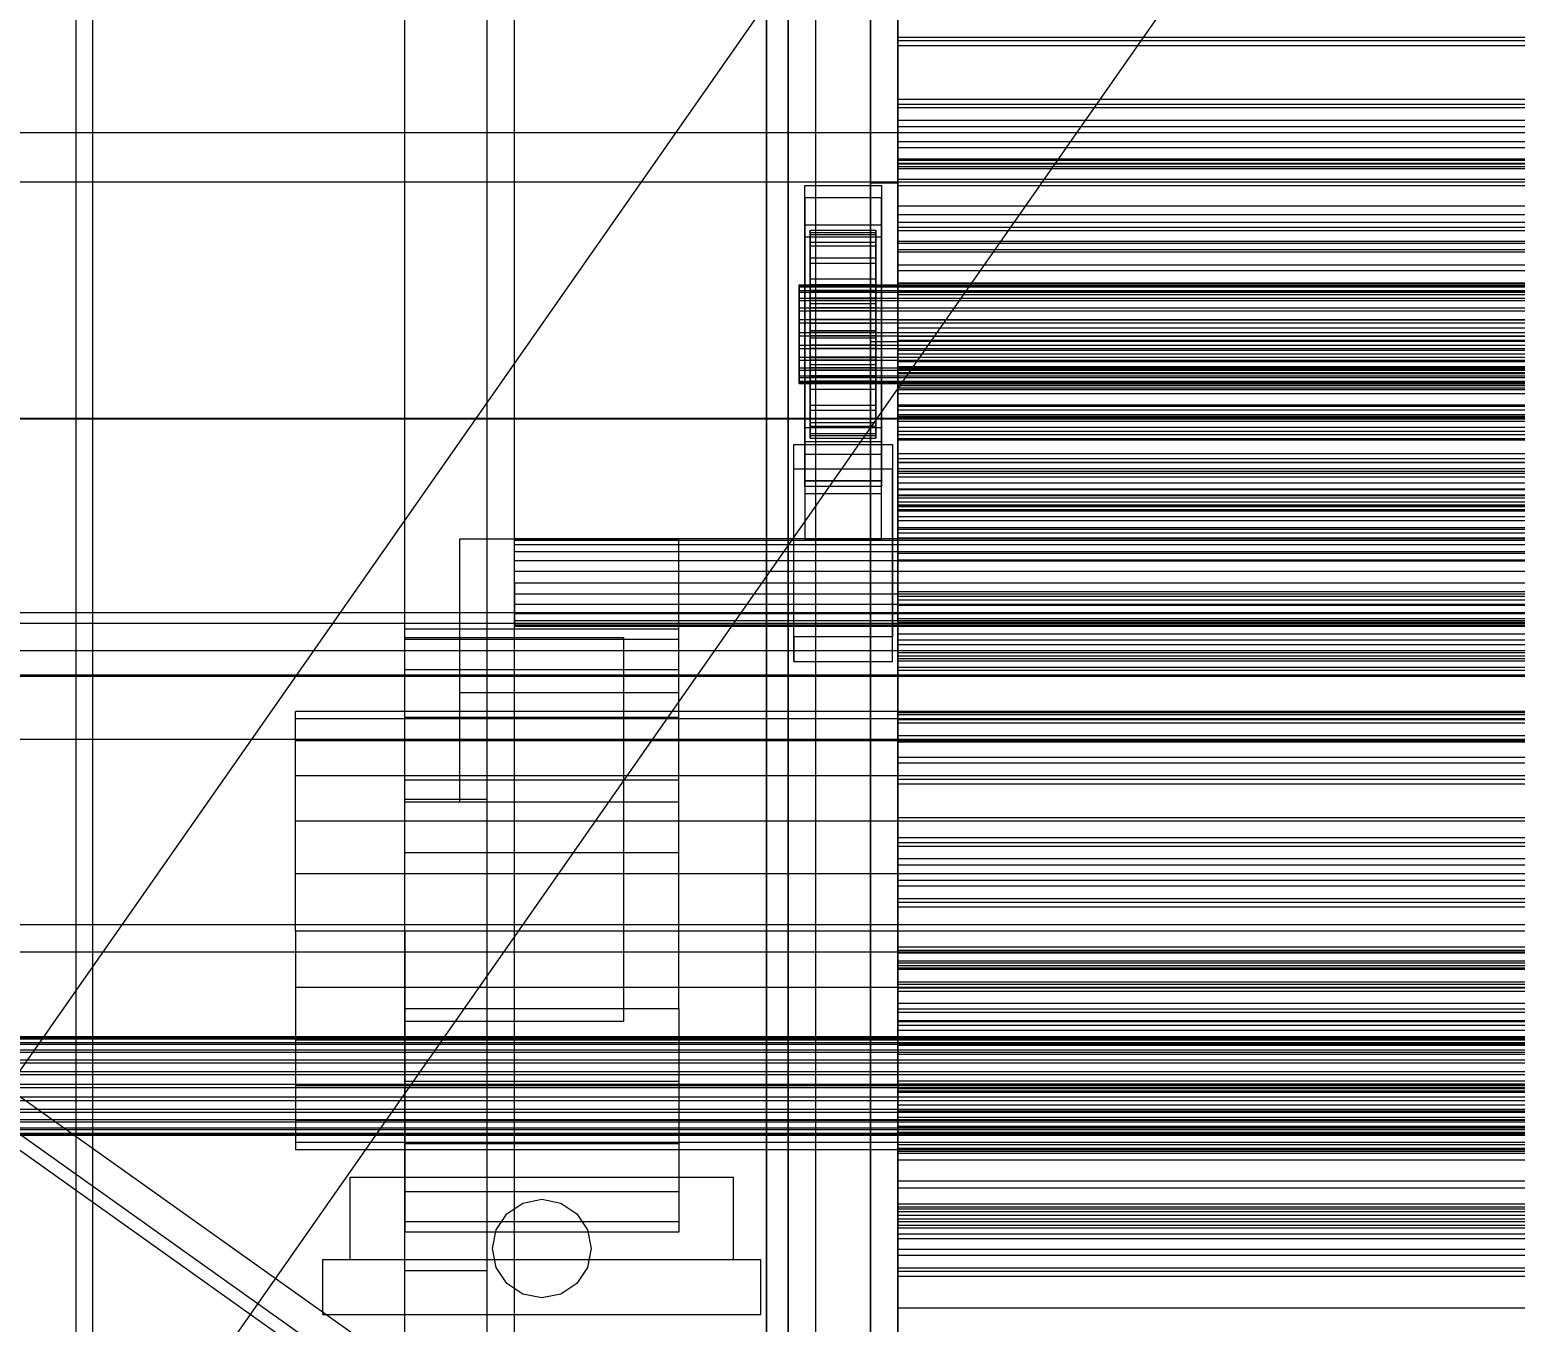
# Model space of a CAD drawing. Header units: millimetres. Extents: x -1970 to 59977, y -65068 to 6837.
# Drawn here: x -1408.5 to -1137.3, y -33864.9 to -33629.1 of the extents above; entities that cross this region are included whole.
import ezdxf

# ---------------------------------------------------------------- set-up
doc = ezdxf.new("R2010")
doc.units = ezdxf.units.MM
for name, color, linetype, lineweight in [('COTAS_O', 1, 'Continuous', 0), ('frontal_C03', 7, 'Continuous', 0), ('frontal_secador', 7, 'Continuous', 0), ('frontal_tolva', 7, 'Continuous', 0)]:
    doc.layers.add(name, color=color, linetype=linetype, lineweight=lineweight)
doc.dimstyles.new('R19_100', dxfattribs={"dimtxt": 250, "dimasz": 150, "dimexe": 150, "dimexo": 80, "dimgap": 100, "dimtad": 1, "dimtih": 1, "dimtoh": 1, "dimdsep": 46, "dimcen": 0.09, "dimadec": 0, "dimazin": 0, "dimtfac": 1, "dimtdec": 4, "dimtofl": 0, "dimtmove": 0, "dimatfit": 3, "dimfxl": 1, "dimtolj": 1, "dimtzin": 0, "dimarcsym": 0})

# ---------------------------------------------------------------- blocks, each defined once
blk = doc.blocks.new('*D38')
at = {"layer": 'COTAS_O', "color": 0, "lineweight": -2, "transparency": 16777216}
for p, q in [((-1645, -31700), (-875, -31700)), ((-1025, -34250), (-1025, -31850)), ((-1645, -34400), (-875, -34400))]:
    blk.add_line(p, q, dxfattribs=at)
at = {"layer": 'COTAS_O', "color": 0, "transparency": 16777216}
for points in [[(-1050, -31850), (-1000, -31850), (-1025, -31700)], [(-1050, -34250), (-1000, -34250), (-1025, -34400)]]:
    blk.add_solid(points, dxfattribs=at)
at = {"layer": 'Defpoints', "color": 0, "transparency": 16777216}
for p in [(-1725, -31700), (-1025, -31700), (-1725, -34400)]:
    blk.add_point(p, dxfattribs=at)
blk = doc.blocks.new('*D39')
at = {"layer": 'COTAS_O', "color": 0, "lineweight": -2, "transparency": 16777216}
for p, q in [((-1725, -34320), (-1725, -33550)), ((1725, -34320), (1725, -33550)), ((-1575, -33700), (1575, -33700))]:
    blk.add_line(p, q, dxfattribs=at)
at = {"layer": 'COTAS_O', "color": 0, "transparency": 16777216}
for points in [[(-1575, -33675), (-1575, -33725), (-1725, -33700)], [(1575, -33675), (1575, -33725), (1725, -33700)]]:
    blk.add_solid(points, dxfattribs=at)
at = {"layer": 'Defpoints', "color": 0, "transparency": 16777216}
for p in [(1725, -33700), (-1725, -34400), (1725, -34400)]:
    blk.add_point(p, dxfattribs=at)
blk = doc.blocks.new('*D44')
at = {"layer": 'COTAS_O', "color": 0, "lineweight": -2, "transparency": 16777216}
for p, q in [((-1400, -33700), (-630, -33700)), ((-780, -35850), (-780, -33850)), ((-1400, -36000), (-630, -36000))]:
    blk.add_line(p, q, dxfattribs=at)
at = {"layer": 'COTAS_O', "color": 0, "transparency": 16777216}
for points in [[(-805, -33850), (-755, -33850), (-780, -33700)], [(-805, -35850), (-755, -35850), (-780, -36000)]]:
    blk.add_solid(points, dxfattribs=at)
at = {"layer": 'Defpoints', "color": 0, "transparency": 16777216}
for p in [(-1480, -33700), (-780, -33700), (-1480, -36000)]:
    blk.add_point(p, dxfattribs=at)
blk = doc.blocks.new('*D46')
at = {"layer": 'COTAS_O', "color": 0, "lineweight": -2, "transparency": 16777216}
for p, q in [((-1320, -33000), (-550, -33000)), ((-700, -35850), (-700, -33150)), ((-1320, -36000), (-550, -36000))]:
    blk.add_line(p, q, dxfattribs=at)
at = {"layer": 'COTAS_O', "color": 0, "transparency": 16777216}
for points in [[(-725, -33150), (-675, -33150), (-700, -33000)], [(-725, -35850), (-675, -35850), (-700, -36000)]]:
    blk.add_solid(points, dxfattribs=at)
at = {"layer": 'Defpoints', "color": 0, "transparency": 16777216}
for p in [(-1400, -33000), (-700, -33000), (-1400, -36000)]:
    blk.add_point(p, dxfattribs=at)

msp = doc.modelspace()

# ---------------------------------------------------------------- linework, layer by layer
at = {"layer": 'frontal_C03'}
for p, q in [((-1274, -34875.113), (-1274, -32314.944)), ((-1270, -32314.944), (-1270, -34875.113)), ((-1270, -34879.011), (-1270, -32318.841)), ((-1274, -32441.623), (-1274, -35001.792)), ((-1270, -35001.792), (-1270, -32441.623)), ((-1250, -33627.115), (-1250, -33630.48)), ((-1250, -33631.134), (-1250, -33628.173)), ((-1250, -33630.48), (-1250, -33632.015)), ((1250, -33630.48), (-1250, -33630.48)), ((-1250, -33632.015), (-1250, -33631.134)), ((1250, -33631.134), (-1250, -33631.134)), ((1250, -33632.015), (-1250, -33632.015)), ((-1250, -33643.356), (-1250, -33641.821)), ((-1250, -33641.821), (-1250, -33642.703)), ((1250, -33641.821), (-1250, -33641.821)), ((-1250, -33642.703), (-1250, -33645.664)), ((1250, -33642.703), (-1250, -33642.703)), ((-1250, -33646.721), (-1250, -33643.356)), ((1250, -33643.356), (-1250, -33643.356)), ((1500, -33647.876), (-1500, -33647.876)), ((-1250, -33645.664), (-1250, -33649.573)), ((1250, -33645.664), (-1250, -33645.664)), ((-1250, -33650.63), (-1250, -33646.721)), ((-1250, -33646.721), (1250, -33646.721)), ((-1250, -33649.573), (-1250, -33652.938)), ((1250, -33649.573), (-1250, -33649.573)), ((-1250, -33653.591), (-1250, -33650.63)), ((1250, -33650.63), (-1250, -33650.63)), ((-1250, -33653.444), (-1250, -33652.647)), ((-1250, -33652.647), (-1250, -33654.029)), ((-1250, -33652.647), (1250, -33652.647)), ((-1250, -33652.938), (-1250, -33654.473)), ((1250, -33652.938), (-1250, -33652.938)), ((-1250, -33656.367), (-1250, -33653.444)), ((-1250, -33653.444), (1250, -33653.444)), ((-1250, -33654.473), (-1250, -33653.591)), ((1250, -33653.591), (-1250, -33653.591)), ((-1250, -33654.029), (-1250, -33657.496)), ((-1250, -33654.029), (1250, -33654.029)), ((1250, -33654.473), (-1250, -33654.473)), ((-1500, -33656.859), (1500, -33656.859)), ((-1267, -33659.744), (-1267, -33657.498)), ((-1267, -33657.498), (-1253, -33657.498)), ((-1267, -33704.272), (-1267, -33657.498)), ((-1253, -33657.498), (-1253, -33659.744)), ((-1253, -33657.498), (-1253, -33704.272)), ((-1250, -33661.215), (-1250, -33656.367)), ((-1250, -33656.367), (1250, -33656.367)), ((-1250, -33657.496), (-1250, -33662.812)), ((-1250, -33657.496), (1250, -33657.496)), ((-1253, -33659.744), (-1267, -33659.744)), ((-1267, -33659.744), (-1267, -33706.518)), ((-1253, -33706.518), (-1253, -33659.744)), ((-1250, -33667.659), (-1250, -33661.215)), ((-1250, -33661.215), (1250, -33661.215)), ((-1250, -33662.812), (-1250, -33669.615)), ((-1250, -33662.812), (1250, -33662.812)), ((-1250, -33665.814), (-1250, -33664.279)), ((-1250, -33664.279), (-1250, -33665.16)), ((1250, -33664.279), (-1250, -33664.279)), ((-1267, -33666.93), (-1267, -33664.685)), ((-1267, -33664.685), (-1253, -33664.685)), ((-1267, -33711.459), (-1267, -33664.685)), ((-1253, -33666.93), (-1267, -33666.93)), ((-1267, -33666.93), (-1267, -33713.704)), ((-1266, -33675.632), (-1266, -33665.639)), ((-1266, -33665.639), (-1266, -33666.459)), ((-1266, -33665.639), (-1254, -33665.639)), ((-1266, -33666.112), (-1266, -33665.639)), ((-1266, -33675.857), (-1266, -33666.112)), ((-1266, -33666.112), (-1254, -33666.112)), ((-1266, -33667.847), (-1266, -33666.112)), ((-1266, -33676.021), (-1266, -33666.459)), ((-1266, -33666.459), (-1266, -33668.518)), ((-1266, -33666.459), (-1254, -33666.459)), ((-1254, -33666.459), (-1254, -33665.639)), ((-1254, -33665.639), (-1254, -33675.632)), ((-1254, -33665.639), (-1254, -33666.112)), ((-1254, -33666.112), (-1254, -33675.857)), ((-1254, -33666.112), (-1254, -33667.847)), ((-1254, -33668.518), (-1254, -33666.459)), ((-1254, -33666.459), (-1254, -33676.021)), ((-1253, -33664.685), (-1253, -33666.93)), ((-1253, -33664.685), (-1253, -33711.459)), ((-1253, -33713.704), (-1253, -33666.93)), ((-1250, -33665.16), (-1250, -33668.121)), ((1250, -33665.16), (-1250, -33665.16)), ((-1250, -33669.178), (-1250, -33665.814)), ((1250, -33665.814), (-1250, -33665.814)), ((-1266, -33676.679), (-1266, -33667.847)), ((-1266, -33667.847), (-1254, -33667.847)), ((-1266, -33670.726), (-1266, -33667.847)), ((-1266, -33676.996), (-1266, -33668.518)), ((-1266, -33668.518), (-1266, -33671.674)), ((-1266, -33668.518), (-1254, -33668.518)), ((-1254, -33667.847), (-1254, -33676.679)), ((-1254, -33667.847), (-1254, -33670.726)), ((-1254, -33671.674), (-1254, -33668.518)), ((-1254, -33668.518), (-1254, -33676.996)), ((-1250, -33675.259), (-1250, -33667.659)), ((-1250, -33667.659), (1250, -33667.659)), ((-1250, -33668.121), (-1250, -33672.031)), ((1250, -33668.121), (-1250, -33668.121)), ((-1250, -33673.088), (-1250, -33669.178)), ((-1250, -33669.178), (1250, -33669.178)), ((-1250, -33669.615), (-1250, -33677.44)), ((-1250, -33669.615), (1250, -33669.615)), ((-1266, -33678.042), (-1266, -33670.726)), ((-1266, -33670.726), (-1254, -33670.726)), ((-1266, -33674.552), (-1266, -33670.726)), ((-1266, -33678.491), (-1266, -33671.674)), ((-1266, -33671.674), (-1266, -33675.713)), ((-1266, -33671.674), (-1254, -33671.674)), ((-1254, -33670.726), (-1254, -33678.042)), ((-1254, -33670.726), (-1254, -33674.552)), ((-1254, -33675.713), (-1254, -33671.674)), ((-1254, -33671.674), (-1254, -33678.491)), ((-1250, -33672.031), (-1250, -33675.395)), ((1250, -33672.031), (-1250, -33672.031)), ((-1266, -33679.855), (-1266, -33674.552)), ((-1266, -33674.552), (-1254, -33674.552)), ((-1266, -33679.065), (-1266, -33674.552)), ((-1254, -33674.552), (-1254, -33679.855)), ((-1254, -33674.552), (-1254, -33679.065)), ((-1250, -33676.049), (-1250, -33673.088)), ((1250, -33673.088), (-1250, -33673.088)), ((-1268, -33675.857), (-1268, -33675.632)), ((-1268, -33675.632), (-1268, -33676.021)), ((-1268, -33675.632), (1268, -33675.632)), ((-1268, -33676.679), (-1268, -33675.857)), ((-1268, -33675.857), (1268, -33675.857)), ((-1268, -33676.021), (-1268, -33676.996)), ((-1268, -33676.021), (1268, -33676.021)), ((-1268, -33678.042), (-1268, -33676.679)), ((-1268, -33676.679), (1268, -33676.679)), ((-1268, -33676.996), (-1268, -33678.491)), ((-1268, -33676.996), (1268, -33676.996)), ((-1266, -33676.021), (-1266, -33675.632)), ((-1254, -33675.632), (-1266, -33675.632)), ((-1266, -33675.632), (-1266, -33675.857)), ((-1266, -33680.405), (-1266, -33675.713)), ((-1266, -33675.713), (-1266, -33680.36)), ((-1266, -33675.713), (-1254, -33675.713)), ((-1254, -33675.857), (-1266, -33675.857)), ((-1266, -33675.857), (-1266, -33676.679)), ((-1266, -33676.996), (-1266, -33676.021)), ((-1254, -33676.021), (-1266, -33676.021)), ((-1254, -33676.679), (-1266, -33676.679)), ((-1266, -33676.679), (-1266, -33678.042)), ((-1266, -33678.491), (-1266, -33676.996)), ((-1254, -33676.996), (-1266, -33676.996)), ((-1254, -33675.632), (-1254, -33676.021)), ((-1254, -33675.857), (-1254, -33675.632)), ((-1254, -33680.36), (-1254, -33675.713)), ((-1254, -33675.713), (-1254, -33680.405)), ((-1254, -33676.679), (-1254, -33675.857)), ((-1254, -33676.021), (-1254, -33676.996)), ((-1254, -33678.042), (-1254, -33676.679)), ((-1254, -33676.996), (-1254, -33678.491)), ((-1250, -33683.498), (-1250, -33675.259)), ((-1250, -33675.259), (1250, -33675.259)), ((-1250, -33675.395), (-1250, -33676.93)), ((1250, -33675.395), (-1250, -33675.395)), ((-1250, -33676.93), (-1250, -33676.049)), ((1250, -33676.049), (-1250, -33676.049)), ((1250, -33676.93), (-1250, -33676.93)), ((-1250, -33677.44), (-1250, -33685.756)), ((1250, -33677.44), (-1250, -33677.44)), ((-1268, -33679.855), (-1268, -33678.042)), ((-1268, -33678.042), (1268, -33678.042)), ((-1268, -33678.491), (-1268, -33680.405)), ((-1268, -33678.491), (1268, -33678.491)), ((-1268, -33681.992), (-1268, -33679.855)), ((-1268, -33679.855), (1268, -33679.855)), ((-1268, -33680.405), (-1268, -33682.606)), ((-1268, -33680.405), (1268, -33680.405)), ((-1254, -33678.042), (-1266, -33678.042)), ((-1266, -33678.042), (-1266, -33679.855)), ((-1266, -33680.405), (-1266, -33678.491)), ((-1254, -33678.491), (-1266, -33678.491)), ((-1266, -33681.992), (-1266, -33679.065)), ((-1266, -33679.065), (-1254, -33679.065)), ((-1266, -33683.956), (-1266, -33679.065)), ((-1254, -33679.855), (-1266, -33679.855)), ((-1266, -33679.855), (-1266, -33681.992)), ((-1266, -33680.36), (-1266, -33682.606)), ((-1254, -33680.36), (-1266, -33680.36)), ((-1266, -33680.36), (-1266, -33685.297)), ((-1266, -33682.606), (-1266, -33680.405)), ((-1254, -33680.405), (-1266, -33680.405)), ((-1254, -33679.855), (-1254, -33678.042)), ((-1254, -33678.491), (-1254, -33680.405)), ((-1254, -33679.065), (-1254, -33681.992)), ((-1254, -33679.065), (-1254, -33683.956)), ((-1254, -33681.992), (-1254, -33679.855)), ((-1254, -33682.606), (-1254, -33680.36)), ((-1254, -33685.297), (-1254, -33680.36)), ((-1254, -33680.405), (-1254, -33682.606)), ((-1268, -33684.309), (-1268, -33681.992)), ((-1268, -33681.992), (1268, -33681.992)), ((-1268, -33682.606), (-1268, -33684.944)), ((1268, -33682.606), (-1268, -33682.606)), ((-1254, -33681.992), (-1266, -33681.992)), ((-1266, -33681.992), (-1266, -33684.309)), ((-1266, -33682.606), (-1254, -33682.606)), ((-1266, -33684.944), (-1266, -33682.606)), ((-1254, -33684.309), (-1254, -33681.992)), ((-1254, -33682.606), (-1254, -33684.944)), ((-1268, -33686.648), (-1268, -33684.309)), ((-1268, -33684.309), (1268, -33684.309)), ((-1268, -33684.944), (-1268, -33687.261)), ((-1268, -33684.944), (1268, -33684.944)), ((-1266, -33684.309), (-1266, -33683.956)), ((-1266, -33683.956), (-1254, -33683.956)), ((-1266, -33688.894), (-1266, -33683.956)), ((-1254, -33684.309), (-1266, -33684.309)), ((-1266, -33684.309), (-1266, -33686.648)), ((-1266, -33687.261), (-1266, -33684.944)), ((-1266, -33684.944), (-1266, -33685.297)), ((-1254, -33684.944), (-1266, -33684.944)), ((-1266, -33685.297), (-1266, -33690.189)), ((-1266, -33685.297), (-1254, -33685.297)), ((-1254, -33683.956), (-1254, -33684.309)), ((-1254, -33683.956), (-1254, -33688.894)), ((-1254, -33686.648), (-1254, -33684.309)), ((-1254, -33685.297), (-1254, -33684.944)), ((-1254, -33684.944), (-1254, -33687.261)), ((-1254, -33690.189), (-1254, -33685.297)), ((-1250, -33691.813), (-1250, -33683.498)), ((-1250, -33683.498), (1250, -33683.498)), ((-1250, -33685.756), (-1250, -33693.994)), ((-1250, -33685.756), (1250, -33685.756)), ((-1268, -33688.849), (-1268, -33686.648)), ((-1268, -33686.648), (1268, -33686.648)), ((-1268, -33687.261), (-1268, -33689.399)), ((-1268, -33687.261), (1268, -33687.261)), ((-1266, -33686.648), (-1266, -33688.894)), ((-1254, -33686.648), (-1266, -33686.648)), ((-1266, -33686.648), (-1266, -33688.849)), ((-1266, -33689.399), (-1266, -33687.261)), ((-1266, -33687.261), (-1266, -33690.189)), ((-1254, -33687.261), (-1266, -33687.261)), ((-1254, -33688.894), (-1254, -33686.648)), ((-1254, -33688.849), (-1254, -33686.648)), ((-1254, -33690.189), (-1254, -33687.261)), ((-1254, -33687.261), (-1254, -33689.399)), ((-1250, -33688.271), (-1250, -33686.737)), ((-1250, -33686.737), (-1250, -33687.618)), ((1250, -33686.737), (-1250, -33686.737)), ((-1250, -33687.618), (-1250, -33690.579)), ((1250, -33687.618), (-1250, -33687.618)), ((-1250, -33691.636), (-1250, -33688.271)), ((1250, -33688.271), (-1250, -33688.271)), ((-1268, -33690.762), (-1268, -33688.849)), ((-1268, -33688.849), (1268, -33688.849)), ((-1268, -33689.399), (-1268, -33691.211)), ((-1268, -33689.399), (1268, -33689.399)), ((-1268, -33692.257), (-1268, -33690.762)), ((-1268, -33690.762), (1268, -33690.762)), ((-1268, -33691.211), (-1268, -33692.575)), ((-1268, -33691.211), (1268, -33691.211)), ((-1266, -33688.849), (-1266, -33693.54)), ((-1254, -33688.849), (-1266, -33688.849)), ((-1266, -33688.849), (-1266, -33690.762)), ((-1266, -33688.894), (-1254, -33688.894)), ((-1266, -33693.54), (-1266, -33688.894)), ((-1266, -33691.211), (-1266, -33689.399)), ((-1266, -33689.399), (-1266, -33694.701)), ((-1254, -33689.399), (-1266, -33689.399)), ((-1266, -33690.189), (-1266, -33694.701)), ((-1266, -33690.189), (-1254, -33690.189)), ((-1266, -33690.762), (-1266, -33697.579)), ((-1254, -33690.762), (-1266, -33690.762)), ((-1266, -33690.762), (-1266, -33692.257)), ((-1266, -33692.575), (-1266, -33691.211)), ((-1266, -33691.211), (-1266, -33698.527)), ((-1254, -33691.211), (-1266, -33691.211)), ((-1254, -33693.54), (-1254, -33688.849)), ((-1254, -33690.762), (-1254, -33688.849)), ((-1254, -33688.894), (-1254, -33693.54)), ((-1254, -33694.701), (-1254, -33689.399)), ((-1254, -33689.399), (-1254, -33691.211)), ((-1254, -33694.701), (-1254, -33690.189)), ((-1254, -33697.579), (-1254, -33690.762)), ((-1254, -33692.257), (-1254, -33690.762)), ((-1254, -33698.527), (-1254, -33691.211)), ((-1254, -33691.211), (-1254, -33692.575)), ((-1250, -33690.579), (-1250, -33694.488)), ((1250, -33690.579), (-1250, -33690.579)), ((-1268, -33693.233), (-1268, -33692.257)), ((-1268, -33692.257), (1268, -33692.257)), ((-1268, -33692.575), (-1268, -33693.397)), ((-1268, -33692.575), (1268, -33692.575)), ((-1268, -33693.621), (-1268, -33693.233)), ((-1268, -33693.233), (1268, -33693.233)), ((-1268, -33693.397), (-1268, -33693.621)), ((-1268, -33693.397), (1268, -33693.397)), ((-1268, -33693.621), (1268, -33693.621)), ((-1266, -33692.257), (-1266, -33700.736)), ((-1254, -33692.257), (-1266, -33692.257)), ((-1266, -33692.257), (-1266, -33693.233)), ((-1266, -33693.397), (-1266, -33692.575)), ((-1266, -33692.575), (-1266, -33701.406)), ((-1254, -33692.575), (-1266, -33692.575)), ((-1266, -33693.233), (-1266, -33702.794)), ((-1254, -33693.233), (-1266, -33693.233)), ((-1266, -33693.233), (-1266, -33693.621)), ((-1266, -33693.621), (-1266, -33693.397)), ((-1266, -33693.397), (-1266, -33703.141)), ((-1254, -33693.397), (-1266, -33693.397)), ((-1266, -33693.54), (-1254, -33693.54)), ((-1266, -33697.579), (-1266, -33693.54)), ((-1266, -33693.621), (-1266, -33703.615)), ((-1254, -33693.621), (-1266, -33693.621)), ((-1254, -33700.736), (-1254, -33692.257)), ((-1254, -33693.233), (-1254, -33692.257)), ((-1254, -33701.406), (-1254, -33692.575)), ((-1254, -33692.575), (-1254, -33693.397)), ((-1254, -33702.794), (-1254, -33693.233)), ((-1254, -33693.621), (-1254, -33693.233)), ((-1254, -33703.141), (-1254, -33693.397)), ((-1254, -33693.397), (-1254, -33693.621)), ((-1254, -33693.54), (-1254, -33697.579)), ((-1254, -33703.615), (-1254, -33693.621)), ((-1250, -33695.546), (-1250, -33691.636)), ((-1250, -33691.636), (1250, -33691.636)), ((-1250, -33699.639), (-1250, -33691.813)), ((-1250, -33691.813), (1250, -33691.813)), ((-1250, -33693.994), (-1250, -33701.595)), ((-1250, -33693.994), (1250, -33693.994)), ((-1266, -33694.701), (-1266, -33698.527)), ((-1266, -33694.701), (-1254, -33694.701)), ((-1254, -33698.527), (-1254, -33694.701)), ((-1250, -33694.488), (-1250, -33697.853)), ((1250, -33694.488), (-1250, -33694.488)), ((-1250, -33698.506), (-1250, -33695.546)), ((1250, -33695.546), (-1250, -33695.546)), ((-1266, -33697.579), (-1254, -33697.579)), ((-1266, -33700.736), (-1266, -33697.579)), ((-1266, -33698.527), (-1266, -33701.406)), ((-1266, -33698.527), (-1254, -33698.527)), ((-1254, -33697.579), (-1254, -33700.736)), ((-1254, -33701.406), (-1254, -33698.527)), ((-1250, -33697.853), (-1250, -33699.388)), ((1250, -33697.853), (-1250, -33697.853)), ((-1250, -33699.388), (-1250, -33698.506)), ((1250, -33698.506), (-1250, -33698.506)), ((1250, -33699.388), (-1250, -33699.388)), ((-1267, -33712.429), (-1267, -33701.649)), ((-1267, -33701.649), (-1253, -33701.649)), ((-1267, -33711.394), (-1267, -33701.649)), ((-1266, -33700.736), (-1254, -33700.736)), ((-1266, -33702.794), (-1266, -33700.736)), ((-1266, -33701.406), (-1266, -33703.141)), ((-1266, -33701.406), (-1254, -33701.406)), ((-1254, -33700.736), (-1254, -33702.794)), ((-1254, -33703.141), (-1254, -33701.406)), ((-1253, -33701.649), (-1253, -33712.429)), ((-1253, -33701.649), (-1253, -33711.394)), ((-1250, -33706.442), (-1250, -33699.639)), ((-1250, -33699.639), (1250, -33699.639)), ((-1250, -33701.595), (-1250, -33708.038)), ((-1250, -33701.595), (1250, -33701.595)), ((-1269, -33709.285), (-1269, -33704.794)), ((-1269, -33704.794), (-1251, -33704.794)), ((-1269, -33739.874), (-1269, -33704.794)), ((-1253, -33704.272), (-1267, -33704.272)), ((-1267, -33704.272), (-1267, -33706.518)), ((-1266, -33702.794), (-1254, -33702.794)), ((-1266, -33703.615), (-1266, -33702.794)), ((-1266, -33703.141), (-1266, -33703.615)), ((-1266, -33703.141), (-1254, -33703.141)), ((-1266, -33703.615), (-1254, -33703.615)), ((-1254, -33702.794), (-1254, -33703.615)), ((-1254, -33703.615), (-1254, -33703.141)), ((-1253, -33706.518), (-1253, -33704.272)), ((-1251, -33704.794), (-1251, -33709.285)), ((-1251, -33704.794), (-1251, -33739.874)), ((-1267, -33706.518), (-1253, -33706.518)), ((-1250, -33711.758), (-1250, -33706.442)), ((-1250, -33706.442), (1250, -33706.442)), ((-1251, -33709.285), (-1269, -33709.285)), ((-1269, -33744.365), (-1269, -33709.285)), ((-1251, -33744.365), (-1251, -33709.285)), ((-1250, -33708.038), (-1250, -33712.887)), ((-1250, -33708.038), (1250, -33708.038)), ((-1250, -33710.729), (-1250, -33709.194)), ((-1250, -33709.194), (-1250, -33710.076)), ((1250, -33709.194), (-1250, -33709.194)), ((-1250, -33710.076), (-1250, -33713.036)), ((1250, -33710.076), (-1250, -33710.076)), ((-1253, -33711.394), (-1267, -33711.394)), ((-1267, -33711.394), (-1267, -33722.174)), ((-1253, -33711.459), (-1267, -33711.459)), ((-1267, -33711.459), (-1267, -33713.704)), ((-1253, -33712.429), (-1267, -33712.429)), ((-1267, -33712.429), (-1267, -33722.174)), ((-1253, -33722.174), (-1253, -33711.394)), ((-1253, -33713.704), (-1253, -33711.459)), ((-1253, -33722.174), (-1253, -33712.429)), ((-1250, -33714.094), (-1250, -33710.729)), ((1250, -33710.729), (-1250, -33710.729)), ((-1250, -33715.225), (-1250, -33711.758)), ((-1250, -33711.758), (1250, -33711.758)), ((-1250, -33712.887), (-1250, -33715.809)), ((-1250, -33712.887), (1250, -33712.887)), ((-1250, -33713.036), (-1250, -33716.946)), ((1250, -33713.036), (-1250, -33713.036)), ((-1267, -33713.704), (-1253, -33713.704)), ((-1250, -33718.003), (-1250, -33714.094)), ((-1250, -33714.094), (1250, -33714.094)), ((-1250, -33716.607), (-1250, -33715.225)), ((-1250, -33715.225), (1250, -33715.225)), ((-1250, -33715.809), (-1250, -33716.607)), ((-1250, -33715.809), (1250, -33715.809)), ((-1250, -33716.607), (1250, -33716.607)), ((-1250, -33716.946), (-1250, -33720.311)), ((1250, -33716.946), (-1250, -33716.946)), ((-1250, -33720.964), (-1250, -33718.003)), ((1250, -33718.003), (-1250, -33718.003)), ((-1250, -33720.311), (-1250, -33721.845)), ((1250, -33720.311), (-1250, -33720.311)), ((-1250, -33721.845), (-1250, -33720.964)), ((1250, -33720.964), (-1250, -33720.964)), ((-1267, -33722.174), (-1253, -33722.174)), ((1250, -33721.845), (-1250, -33721.845)), ((-1250, -33733.187), (-1250, -33731.652)), ((-1250, -33731.652), (-1250, -33732.533)), ((1250, -33731.652), (-1250, -33731.652)), ((-1250, -33732.533), (-1250, -33735.494)), ((1250, -33732.533), (-1250, -33732.533)), ((-1250, -33736.551), (-1250, -33733.187)), ((1250, -33733.187), (-1250, -33733.187)), ((1530, -33737.417), (-1530, -33737.417)), ((-1500, -33735.441), (1500, -33735.441)), ((-1250, -33735.494), (-1250, -33739.403)), ((1250, -33735.494), (-1250, -33735.494)), ((-1250, -33740.461), (-1250, -33736.551)), ((-1250, -33736.551), (1250, -33736.551)), ((-1251, -33739.874), (-1269, -33739.874)), ((-1269, -33739.874), (-1269, -33744.365)), ((-1251, -33744.365), (-1251, -33739.874)), ((-1250, -33739.403), (-1250, -33742.768)), ((1250, -33739.403), (-1250, -33739.403)), ((1530, -33742.417), (-1530, -33742.417)), ((-1250, -33743.422), (-1250, -33740.461)), ((1250, -33740.461), (-1250, -33740.461)), ((-1250, -33742.768), (-1250, -33744.303)), ((1250, -33742.768), (-1250, -33742.768)), ((-1269, -33744.365), (-1251, -33744.365)), ((-1250, -33744.303), (-1250, -33743.422)), ((1250, -33743.422), (-1250, -33743.422)), ((1250, -33744.303), (-1250, -33744.303)), ((1500, -33746.85), (-1500, -33746.85)), ((1500, -33747.135), (-1500, -33747.135)), ((-1250, -33755.644), (-1250, -33754.109)), ((-1250, -33754.109), (-1250, -33754.991)), ((1250, -33754.109), (-1250, -33754.109)), ((-1250, -33754.991), (-1250, -33757.952)), ((1250, -33754.991), (-1250, -33754.991)), ((-1250, -33759.009), (-1250, -33755.644)), ((1250, -33755.644), (-1250, -33755.644)), ((-1500, -33758.543), (1500, -33758.543)), ((-1250, -33757.952), (-1250, -33761.861)), ((1250, -33757.952), (-1250, -33757.952)), ((-1250, -33762.918), (-1250, -33759.009)), ((-1250, -33759.009), (1250, -33759.009)), ((-1250, -33761.861), (-1250, -33765.226)), ((1250, -33761.861), (-1250, -33761.861)), ((-1250, -33765.879), (-1250, -33762.918)), ((1250, -33762.918), (-1250, -33762.918)), ((-1250, -33765.226), (-1250, -33766.761)), ((1250, -33765.226), (-1250, -33765.226)), ((-1250, -33766.761), (-1250, -33765.879)), ((1250, -33765.879), (-1250, -33765.879)), ((1250, -33766.761), (-1250, -33766.761)), ((-1250, -33778.102), (-1250, -33776.567)), ((-1250, -33776.567), (-1250, -33777.448)), ((1250, -33776.567), (-1250, -33776.567)), ((-1250, -33777.448), (-1250, -33780.409)), ((1250, -33777.448), (-1250, -33777.448)), ((-1250, -33781.467), (-1250, -33778.102)), ((1250, -33778.102), (-1250, -33778.102)), ((-1250, -33780.409), (-1250, -33784.319)), ((1250, -33780.409), (-1250, -33780.409)), ((-1250, -33785.376), (-1250, -33781.467)), ((-1250, -33781.467), (1250, -33781.467)), ((-1250, -33784.319), (-1250, -33787.683)), ((1250, -33784.319), (-1250, -33784.319)), ((-1250, -33788.337), (-1250, -33785.376)), ((1250, -33785.376), (-1250, -33785.376)), ((-1250, -33787.683), (-1250, -33789.218)), ((1250, -33787.683), (-1250, -33787.683)), ((-1250, -33789.218), (-1250, -33788.337)), ((1250, -33788.337), (-1250, -33788.337)), ((1250, -33789.218), (-1250, -33789.218)), ((1530, -33792.417), (-1530, -33792.417)), ((-1250, -33797.064), (-1250, -33796.431)), ((-1250, -33796.431), (-1250, -33797.528)), ((-1250, -33796.431), (1250, -33796.431)), ((-1250, -33799.383), (-1250, -33797.064)), ((-1250, -33797.064), (1250, -33797.064)), ((1530, -33797.417), (-1530, -33797.417)), ((-1250, -33797.528), (-1250, -33800.28)), ((-1250, -33797.528), (1250, -33797.528)), ((-1250, -33800.56), (-1250, -33799.025)), ((-1250, -33799.025), (-1250, -33799.906)), ((1250, -33799.025), (-1250, -33799.025)), ((-1250, -33803.232), (-1250, -33799.383)), ((-1250, -33799.383), (1250, -33799.383)), ((-1250, -33799.906), (-1250, -33802.867)), ((1250, -33799.906), (-1250, -33799.906)), ((-1250, -33800.28), (-1250, -33804.499)), ((-1250, -33800.28), (1250, -33800.28)), ((-1250, -33803.924), (-1250, -33800.56)), ((1250, -33800.56), (-1250, -33800.56)), ((-1250, -33802.867), (-1250, -33806.776)), ((1250, -33802.867), (-1250, -33802.867)), ((-1250, -33808.347), (-1250, -33803.232)), ((-1250, -33803.232), (1250, -33803.232)), ((-1250, -33807.834), (-1250, -33803.924)), ((-1250, -33803.924), (1250, -33803.924)), ((-1250, -33804.499), (-1250, -33809.899)), ((-1250, -33804.499), (1250, -33804.499)), ((-1250, -33806.776), (-1250, -33810.141)), ((1250, -33806.776), (-1250, -33806.776)), ((-1250, -33810.795), (-1250, -33807.834)), ((1250, -33807.834), (-1250, -33807.834)), ((-1250, -33814.379), (-1250, -33808.347)), ((-1250, -33808.347), (1250, -33808.347)), ((-1250, -33809.899), (-1250, -33816.111)), ((-1250, -33809.899), (1250, -33809.899)), ((-1250, -33810.141), (-1250, -33811.676)), ((1250, -33810.141), (-1250, -33810.141)), ((-1500, -33812.82), (1500, -33812.82)), ((-1500, -33813.045), (1500, -33813.045)), ((-1500, -33813.209), (1500, -33813.209)), ((-1250, -33811.676), (-1250, -33810.795)), ((1250, -33810.795), (-1250, -33810.795)), ((1250, -33811.676), (-1250, -33811.676)), ((-1500, -33813.867), (1500, -33813.867)), ((-1500, -33814.184), (1500, -33814.184)), ((-1500, -33815.23), (1500, -33815.23)), ((-1500, -33815.679), (1500, -33815.679)), ((-1250, -33820.919), (-1250, -33814.379)), ((-1250, -33814.379), (1250, -33814.379)), ((-1250, -33816.111), (-1250, -33822.711)), ((1250, -33816.111), (-1250, -33816.111)), ((-1500, -33817.043), (1500, -33817.043)), ((-1500, -33817.593), (1500, -33817.593)), ((-1500, -33819.18), (1500, -33819.18)), ((1500, -33819.794), (-1500, -33819.794)), ((-1500, -33821.497), (1500, -33821.497)), ((-1250, -33827.519), (-1250, -33820.919)), ((-1250, -33820.919), (1250, -33820.919)), ((-1250, -33823.017), (-1250, -33821.482)), ((-1250, -33821.482), (-1250, -33822.364)), ((1250, -33821.482), (-1250, -33821.482)), ((-1500, -33822.132), (1500, -33822.132)), ((-1500, -33823.836), (1500, -33823.836)), ((-1250, -33822.364), (-1250, -33825.325)), ((1250, -33822.364), (-1250, -33822.364)), ((-1250, -33822.711), (-1250, -33829.25)), ((-1250, -33822.711), (1250, -33822.711)), ((-1250, -33826.382), (-1250, -33823.017)), ((1250, -33823.017), (-1250, -33823.017)), ((-1500, -33824.45), (1500, -33824.45)), ((-1500, -33826.037), (1500, -33826.037)), ((-1500, -33826.587), (1500, -33826.587)), ((-1250, -33825.325), (-1250, -33829.234)), ((1250, -33825.325), (-1250, -33825.325)), ((-1250, -33830.291), (-1250, -33826.382)), ((-1250, -33826.382), (1250, -33826.382)), ((-1500, -33827.95), (1500, -33827.95)), ((-1500, -33828.399), (1500, -33828.399)), ((-1500, -33829.445), (1500, -33829.445)), ((-1250, -33833.731), (-1250, -33827.519)), ((-1250, -33827.519), (1250, -33827.519)), ((-1250, -33829.234), (-1250, -33832.599)), ((1250, -33829.234), (-1250, -33829.234)), ((-1250, -33829.25), (-1250, -33835.283)), ((-1250, -33829.25), (1250, -33829.25)), ((-1500, -33829.763), (1500, -33829.763)), ((-1500, -33830.421), (1500, -33830.421)), ((-1500, -33830.585), (1500, -33830.585)), ((-1500, -33830.809), (1500, -33830.809)), ((-1250, -33833.252), (-1250, -33830.291)), ((1250, -33830.291), (-1250, -33830.291)), ((-1250, -33832.599), (-1250, -33834.134)), ((1250, -33832.599), (-1250, -33832.599)), ((-1250, -33834.134), (-1250, -33833.252)), ((1250, -33833.252), (-1250, -33833.252)), ((-1250, -33839.131), (-1250, -33833.731)), ((-1250, -33833.731), (1250, -33833.731)), ((1250, -33834.134), (-1250, -33834.134)), ((-1250, -33835.283), (-1250, -33840.398)), ((-1250, -33835.283), (1250, -33835.283)), ((-1250, -33843.35), (-1250, -33839.131)), ((-1250, -33839.131), (1250, -33839.131)), ((-1250, -33840.398), (-1250, -33844.246)), ((-1250, -33840.398), (1250, -33840.398)), ((-1250, -33846.102), (-1250, -33843.35)), ((-1250, -33843.35), (1250, -33843.35)), ((-1250, -33845.475), (-1250, -33843.94)), ((-1250, -33843.94), (-1250, -33844.821)), ((1250, -33843.94), (-1250, -33843.94)), ((-1250, -33844.246), (-1250, -33846.566)), ((-1250, -33844.246), (1250, -33844.246)), ((-1250, -33844.821), (-1250, -33847.782)), ((1250, -33844.821), (-1250, -33844.821)), ((-1250, -33848.84), (-1250, -33845.475)), ((1250, -33845.475), (-1250, -33845.475)), ((-1250, -33847.199), (-1250, -33846.102)), ((-1250, -33846.102), (1250, -33846.102)), ((-1250, -33846.566), (-1250, -33847.199)), ((-1250, -33846.566), (1250, -33846.566)), ((-1250, -33847.199), (1250, -33847.199)), ((-1250, -33847.782), (-1250, -33851.692)), ((1250, -33847.782), (-1250, -33847.782)), ((-1250, -33852.749), (-1250, -33848.84)), ((-1250, -33848.84), (1250, -33848.84)), ((-1250, -33851.692), (-1250, -33855.056)), ((1250, -33851.692), (-1250, -33851.692)), ((-1250, -33855.71), (-1250, -33852.749)), ((1250, -33852.749), (-1250, -33852.749)), ((-1250, -33855.056), (-1250, -33856.591)), ((1250, -33855.056), (-1250, -33855.056)), ((-1250, -33856.591), (-1250, -33855.71)), ((1250, -33855.71), (-1250, -33855.71)), ((1250, -33856.591), (-1250, -33856.591))]:
    msp.add_line(p, q, dxfattribs=at)
at = {"layer": 'frontal_secador'}
for p, q in [((-1400, -36000), (-1400, -33000)), ((-1340, -36000), (-1340, -33000)), ((-1400, -36000), (-1400, -33075)), ((-1400, -35590), (-1400, -33075)), ((-1400, -35940), (-1400, -33075)), ((-1400, -34650), (-1400, -33075)), ((-1397, -35940), (-1397, -33075)), ((-1325, -36000), (-1325, -33075)), ((-1325, -35590), (-1325, -33075)), ((-1325, -35980), (-1325, -33075)), ((-1320, -35980), (-1320, -33075)), ((-1270, -35980), (-1270, -33075)), ((-1265, -35980), (-1265, -33075)), ((-1400, -36000), (-1400, -33250)), ((-1250, -33436), (-1250, -33676)), ((-1250, -33442), (-1250, -33682)), ((-1255, -33446), (-1255, -33686)), ((-1250, -33686), (-1250, -33446)), ((-1255, -33686), (-1255, -33617)), ((-1250, -33617), (-1250, -33686)), ((-1255, -33897), (-1255, -33657)), ((-1255, -33657), (-1255, -33726)), ((-1255, -33657), (-1250, -33657)), ((-1250, -33657), (-1250, -33897)), ((-1250, -33726), (-1250, -33657)), ((-1250, -33676), (1250, -33676)), ((-1250, -33676), (-1250, -33682)), ((-1250, -33682), (1250, -33682)), ((-1250, -33682), (-1250, -33686)), ((-1250, -33682), (-1250, -33686.659)), ((-1250, -33685), (-1250, -33682)), ((-1250, -33689.659), (-1250, -33685)), ((-1250, -33685), (1250, -33685)), ((-1255, -33686), (-1250, -33686)), ((1250, -33686), (-1250, -33686)), ((-1250, -33686.659), (1250, -33686.659)), ((-1250, -33686.659), (-1250, -33689.659)), ((-1250, -33686.659), (-1250, -33691)), ((1250, -33689.659), (-1250, -33689.659)), ((-1250, -33694), (-1250, -33689.659)), ((-1250, -33691), (1250, -33691)), ((-1250, -33691), (-1250, -33694)), ((-1250, -33691), (-1250, -33694.728)), ((1250, -33694), (-1250, -33694)), ((-1250, -33697.728), (-1250, -33694)), ((-1250, -33694.728), (1250, -33694.728)), ((-1250, -33694.728), (-1250, -33697.728)), ((-1250, -33694.728), (-1250, -33697.588)), ((-1250, -33697.588), (1250, -33697.588)), ((-1250, -33697.588), (-1250, -33700.588)), ((-1250, -33697.588), (-1250, -33699.387)), ((-1250, -33699.918), (-1250, -33697.611)), ((1250, -33697.611), (-1250, -33697.611)), ((1250, -33697.728), (-1250, -33697.728)), ((-1250, -33700.588), (-1250, -33697.728)), ((-1250, -33699.387), (1250, -33699.387)), ((-1250, -33699.387), (-1250, -33702.387)), ((-1250, -33699.387), (-1250, -33700)), ((-1250, -33703.65), (-1250, -33699.918)), ((1250, -33699.918), (-1250, -33699.918)), ((-1250, -33700), (1250, -33700)), ((-1250, -33700), (-1250, -33703)), ((1250, -33700.588), (-1250, -33700.588)), ((-1250, -33702.387), (-1250, -33700.588)), ((1250, -33702.387), (-1250, -33702.387)), ((-1250, -33703), (-1250, -33702.387)), ((1250, -33703), (-1250, -33703)), ((-1250, -33703.65), (-1250, -33707.382)), ((-1250, -33703.65), (1250, -33703.65)), ((-1250, -33704), (-1250, -33716)), ((1250, -33704), (-1250, -33704)), ((-1250, -33708), (-1250, -33704)), ((-1250, -33707.382), (-1250, -33709.689)), ((1250, -33707.382), (-1250, -33707.382)), ((-1250, -33720), (-1250, -33708)), ((-1250, -33708), (1250, -33708)), ((1250, -33709.689), (-1250, -33709.689)), ((-1250, -33716.709), (-1250, -33714)), ((1250, -33714), (-1250, -33714)), ((-1250, -33714.545), (-1250, -33714)), ((-1250, -33716.144), (-1250, -33714.545)), ((1250, -33714.545), (-1250, -33714.545)), ((-1250, -33716), (-1250, -33956)), ((1250, -33716), (-1250, -33716)), ((-1250, -33722), (-1250, -33716)), ((-1250, -33716), (-1250, -33720)), ((-1250, -33718.686), (-1250, -33716.144)), ((1250, -33716.144), (-1250, -33716.144)), ((-1250, -33724.651), (-1250, -33716.709)), ((1250, -33716.709), (-1250, -33716.709)), ((-1250, -33722), (-1250, -33718.686)), ((1250, -33718.686), (-1250, -33718.686)), ((1250, -33720), (-1250, -33720)), ((-1330, -33722), (-1290, -33722)), ((-1330, -33750), (-1330, -33722)), ((-1320, -33722.273), (-1320, -33722)), ((1320, -33722), (-1320, -33722)), ((-1320, -33723.072), (-1320, -33722.273)), ((1320, -33722.273), (-1320, -33722.273)), ((-1320, -33724.343), (-1320, -33723.072)), ((1320, -33723.072), (-1320, -33723.072)), ((-1290, -33750), (-1290, -33722)), ((-1250, -33725.859), (-1250, -33722)), ((1250, -33722), (-1250, -33722)), ((-1250, -33722), (-1250, -33962)), ((-1250, -33726), (-1250, -33722)), ((-1320, -33726), (-1320, -33724.343)), ((1320, -33724.343), (-1320, -33724.343)), ((-1320, -33727.929), (-1320, -33726)), ((1320, -33726), (-1320, -33726)), ((-1255, -33726), (-1255, -33966)), ((-1250, -33726), (-1255, -33726)), ((-1250, -33737.285), (-1250, -33724.651)), ((1250, -33724.651), (-1250, -33724.651)), ((-1250, -33730), (-1250, -33725.859)), ((1250, -33725.859), (-1250, -33725.859)), ((-1250, -33966), (-1250, -33726)), ((-1250, -33726), (1250, -33726)), ((-1320, -33730), (-1320, -33727.929)), ((1320, -33727.929), (-1320, -33727.929)), ((-1320, -33730), (-1320, -33732.071)), ((-1320, -33730), (1320, -33730)), ((-1320, -33732.071), (-1320, -33734)), ((1320, -33732.071), (-1320, -33732.071)), ((-1250, -33730), (-1250, -33734.141)), ((-1250, -33730), (1250, -33730)), ((-1320, -33734), (-1320, -33735.657)), ((1320, -33734), (-1320, -33734)), ((-1250, -33734.141), (-1250, -33738)), ((1250, -33734.141), (-1250, -33734.141)), ((-1320, -33735.657), (-1320, -33736.928)), ((1320, -33735.657), (-1320, -33735.657)), ((-1320, -33736.928), (-1320, -33737.727)), ((1320, -33736.928), (-1320, -33736.928)), ((-1250, -33753.75), (-1250, -33737.285)), ((1250, -33737.285), (-1250, -33737.285)), ((-1340, -33740.374), (-1340, -33738.5)), ((-1290, -33738.5), (-1340, -33738.5)), ((-1340, -33740), (-1300, -33740)), ((-1340, -33770), (-1340, -33740)), ((-1320, -33737.727), (-1320, -33738)), ((1320, -33737.727), (-1320, -33737.727)), ((1320, -33738), (-1320, -33738)), ((-1300, -33770), (-1300, -33740)), ((-1290, -33740.374), (-1290, -33738.5)), ((-1250, -33738), (-1250, -33741.314)), ((1250, -33738), (-1250, -33738)), ((-1340, -33745.869), (-1340, -33740.374)), ((-1290, -33740.374), (-1340, -33740.374)), ((-1290, -33745.869), (-1290, -33740.374)), ((-1250, -33741.314), (-1250, -33743.856)), ((1250, -33741.314), (-1250, -33741.314)), ((-1250, -33743.856), (-1250, -33745.455)), ((1250, -33743.856), (-1250, -33743.856)), ((-1250, -33745.455), (-1250, -33746)), ((1250, -33745.455), (-1250, -33745.455)), ((-1340, -33754.609), (-1340, -33745.869)), ((-1290, -33745.869), (-1340, -33745.869)), ((-1290, -33754.609), (-1290, -33745.869)), ((1250, -33746), (-1250, -33746)), ((-1330, -33750), (-1290, -33750)), ((-1330, -33770), (-1330, -33750)), ((-1290, -33770), (-1290, -33750)), ((-1360, -33754.863), (-1360, -33753.5)), ((1360, -33753.5), (-1360, -33753.5)), ((-1250, -33772.924), (-1250, -33753.75)), ((1250, -33753.75), (-1250, -33753.75)), ((-1360, -33758.859), (-1360, -33754.863)), ((1360, -33754.863), (-1360, -33754.863)), ((-1340, -33766), (-1340, -33754.609)), ((-1290, -33754.609), (-1340, -33754.609)), ((-1290, -33766), (-1290, -33754.609)), ((-1360, -33765.216), (-1360, -33758.859)), ((1360, -33758.859), (-1360, -33758.859)), ((-1360, -33773.5), (-1360, -33765.216)), ((1360, -33765.216), (-1360, -33765.216)), ((-1340, -33779.265), (-1340, -33766)), ((-1290, -33766), (-1340, -33766)), ((-1290, -33779.265), (-1290, -33766)), ((-1340, -33769.5), (-1325, -33769.5)), ((-1340, -33855.5), (-1340, -33769.5)), ((-1340, -33770), (-1300, -33770)), ((-1340, -33810), (-1340, -33770)), ((-1330, -33770), (-1290, -33770)), ((-1325, -33855.5), (-1325, -33769.5)), ((-1300, -33810), (-1300, -33770)), ((-1360, -33783.147), (-1360, -33773.5)), ((1360, -33773.5), (-1360, -33773.5)), ((-1250, -33793.5), (-1250, -33772.924)), ((1250, -33772.924), (-1250, -33772.924)), ((-1340, -33793.5), (-1340, -33779.265)), ((-1290, -33779.265), (-1340, -33779.265)), ((-1290, -33793.5), (-1290, -33779.265)), ((-1360, -33793.5), (-1360, -33783.147)), ((1360, -33783.147), (-1360, -33783.147)), ((-1360, -33793.5), (-1360, -33803.853)), ((-1360, -33793.5), (1360, -33793.5)), ((-1340, -33793.5), (-1340, -33807.735)), ((-1340, -33793.5), (-1290, -33793.5)), ((-1290, -33807.735), (-1290, -33793.5)), ((-1250, -33793.5), (-1250, -33814.076)), ((-1250, -33793.5), (1250, -33793.5)), ((-1360, -33803.853), (-1360, -33813.5)), ((1360, -33803.853), (-1360, -33803.853)), ((-1340, -33807.735), (-1340, -33821)), ((-1290, -33807.735), (-1340, -33807.735)), ((-1290, -33807.735), (-1290, -33821)), ((-1340, -33810), (-1300, -33810)), ((-1360, -33813.5), (-1360, -33821.784)), ((1360, -33813.5), (-1360, -33813.5)), ((-1250, -33814.076), (-1250, -33833.25)), ((1250, -33814.076), (-1250, -33814.076)), ((-1340, -33821), (-1340, -33832.391)), ((-1290, -33821), (-1340, -33821)), ((-1290, -33821), (-1290, -33832.391)), ((-1360, -33821.784), (-1360, -33828.141)), ((1360, -33821.784), (-1360, -33821.784)), ((-1360, -33828.141), (-1360, -33832.137)), ((1360, -33828.141), (-1360, -33828.141)), ((-1360, -33832.137), (-1360, -33833.5)), ((1360, -33832.137), (-1360, -33832.137)), ((-1340, -33832.391), (-1340, -33841.131)), ((-1290, -33832.391), (-1340, -33832.391)), ((-1290, -33832.391), (-1290, -33841.131)), ((1360, -33833.5), (-1360, -33833.5)), ((-1250, -33833.25), (-1250, -33849.715)), ((1250, -33833.25), (-1250, -33833.25)), ((-1350, -33838.5), (-1280, -33838.5)), ((-1350, -33853.5), (-1350, -33838.5)), ((-1280, -33853.5), (-1280, -33838.5)), ((-1340, -33841.131), (-1340, -33846.626)), ((-1290, -33841.131), (-1340, -33841.131)), ((-1321.364, -33845.136), (-1318.444, -33843.185)), ((-1318.444, -33843.185), (-1315, -33842.5)), ((-1315, -33842.5), (-1311.556, -33843.185)), ((-1311.556, -33843.185), (-1308.636, -33845.136)), ((-1290, -33841.131), (-1290, -33846.626)), ((-1323.315, -33848.056), (-1321.364, -33845.136)), ((-1308.636, -33845.136), (-1306.685, -33848.056)), ((-1340, -33846.626), (-1340, -33848.5)), ((-1290, -33846.626), (-1340, -33846.626)), ((-1290, -33848.5), (-1340, -33848.5)), ((-1324, -33851.5), (-1323.315, -33848.056)), ((-1306.685, -33848.056), (-1306, -33851.5)), ((-1290, -33846.626), (-1290, -33848.5)), ((-1250, -33849.715), (-1250, -33862.349)), ((1250, -33849.715), (-1250, -33849.715)), ((-1355, -33853.5), (-1275, -33853.5)), ((-1355, -33863.5), (-1355, -33853.5)), ((-1350, -33853.5), (-1280, -33853.5)), ((-1323.315, -33854.944), (-1324, -33851.5)), ((-1306, -33851.5), (-1306.685, -33854.944)), ((-1275, -33863.5), (-1275, -33853.5)), ((-1340, -33855.5), (-1325, -33855.5)), ((-1321.364, -33857.864), (-1323.315, -33854.944)), ((-1306.685, -33854.944), (-1308.636, -33857.864)), ((-1318.444, -33859.815), (-1321.364, -33857.864)), ((-1308.636, -33857.864), (-1311.556, -33859.815)), ((-1315, -33860.5), (-1318.444, -33859.815)), ((-1311.556, -33859.815), (-1315, -33860.5)), ((-1355, -33863.5), (-1275, -33863.5)), ((-1250, -33862.349), (-1250, -33870.291)), ((1250, -33862.349), (-1250, -33862.349))]:
    msp.add_line(p, q, dxfattribs=at)
at = {"layer": 'frontal_tolva'}
for p, q in [((-1769.584, -34332.806), (-722.584, -32835.806)), ((-1720.416, -34367.194), (-673.416, -32870.194)), ((-600, -34400), (-1725, -33600)), ((-604.636, -34406.52), (-1729.636, -33606.52)), ((-1725, -33606.849), (-600, -34406.849))]:
    msp.add_line(p, q, dxfattribs=at)

# ---------------------------------------------------------------- dimensions: what is measured, and where the dimension line sits
at = {"layer": 'COTAS_O'}
for p1, p2, distance, picture, middle in [((-1725, -34400), (-1725, -31700), -700, '*D38', (-1025, -33050)), ((-1400, -36000), (-1400, -33000), -700, '*D46', (-700, -34500)), ((-1725, -34400), (1725, -34400), 700, '*D39', (0, -33700)), ((-1480, -36000), (-1480, -33700), -700, '*D44', (-780, -34850))]:
    dim = msp.add_aligned_dim(p1=p1, p2=p2, distance=distance, text='<> O', dimstyle='R19_100', dxfattribs=at)
    dim.commit()
    dim.dimension.update_dxf_attribs({"geometry": picture, "text_midpoint": middle})

doc.saveas('drawing.dxf')
